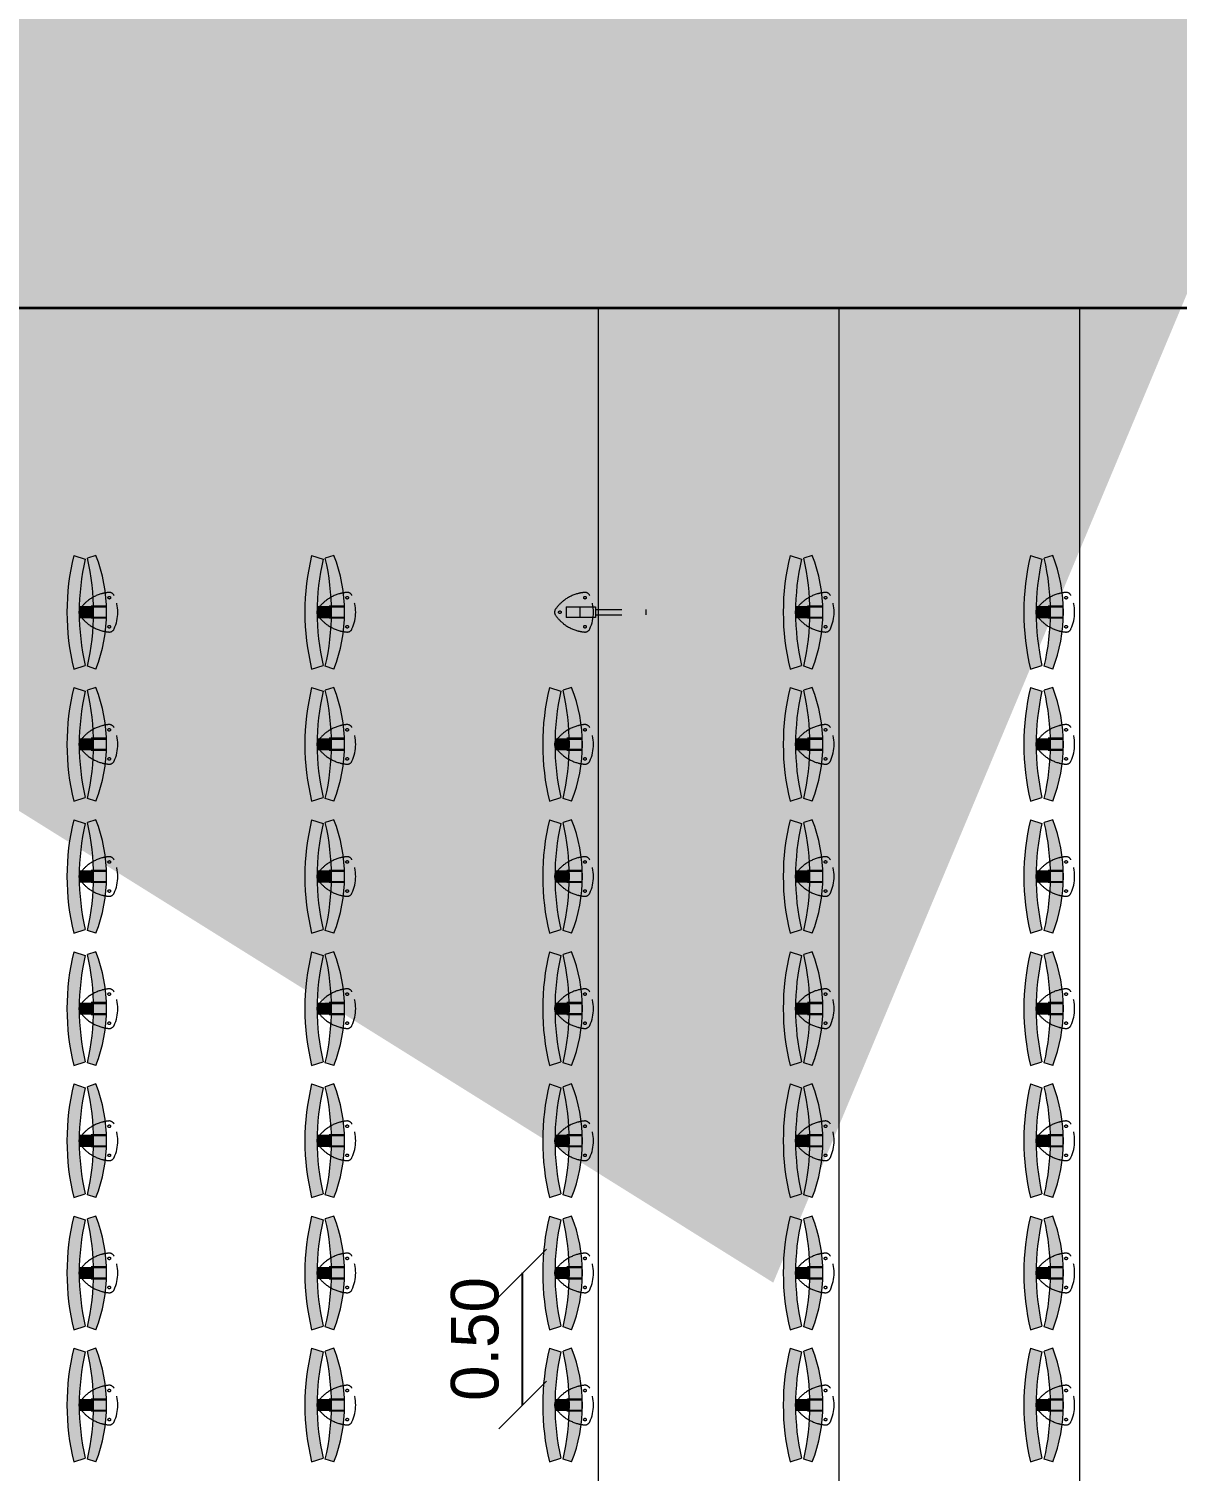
# Model space of a CAD drawing. Header units: millimetres. Extents: x 27226 to 29883, y -11902 to -11358.
# Drawn here: x 27258.1 to 27262.44, y -11886.66 to -11881.2 of the extents above; entities that cross this region are included whole.
import ezdxf

# ---------------------------------------------------------------- set-up
doc = ezdxf.new("R2010")
doc.units = ezdxf.units.MM
doc.header["$MEASUREMENT"] = 0
doc.linetypes.add('FANTOME', pattern=[2.5, 1.25, -0.25, 0.25, -0.25, 0.25, -0.25])
doc.layers.add('APPLAT-GRIS', color=251, linetype='Continuous')
doc.layers.add('attribut', color=7, linetype='Continuous')
for name, color, linetype, lineweight in [('Ar0-Cote', 1, 'Continuous', 5), ('Ar2-Maçon', 7, 'Continuous', 35), ('CO', 5, 'Continuous', 15), ('EPOXY_2D', 253, 'Continuous', 15), ('GARNITURE_2D', 5, 'Continuous', 15), ('GRADIN', 82, 'Continuous', 15), ('MOBILIER', 1, 'Continuous', 15), ('platine', 1, 'FANTOME', 15), ('REVETEMENT_2D', 5, 'Continuous', 15), ('TF', 11, 'FANTOME', 15), ('TR', 250, 'Continuous', 15)]:
    doc.layers.add(name, color=color, linetype=linetype, lineweight=lineweight)
doc.styles.add('CALIBRI', font='calibri.ttf')
doc.styles.add('ROMANS', font='romans.shx')
doc.styles.add('ROMANS8', font='ROMANS.SHX', dxfattribs={"oblique": 20})
doc.dimstyles.new('100E', dxfattribs={"dimtxt": 0.18, "dimasz": 0.18, "dimexe": 0.18, "dimexo": 0.0625, "dimgap": 0.09, "dimtad": 1, "dimzin": 0, "dimdsep": 46, "dimtxsty": 'Standard', "dimblk1": 'OBLIQUE', "dimblk2": 'OBLIQUE', "dimsah": 1, "dimcen": 0, "dimse1": 1, "dimse2": 1, "dimclrt": 256, "dimadec": 0, "dimazin": 0, "dimtfac": 1, "dimtofl": 0, "dimtmove": 0, "dimatfit": 3, "dimldrblk": 'OBLIQUE', "dimfxl": 1, "dimtolj": 1, "dimtzin": 0, "dimarcsym": 0})
doc.dimstyles.get("Standard").update_dxf_attribs({"dimscale": 50, "dimtxt": 2.5, "dimasz": 2.5, "dimexe": 0.18, "dimexo": 0.0625, "dimgap": 0.8, "dimtad": 1, "dimdsep": 46, "dimtxsty": 'CALIBRI', "dimblk": 'ARCHTICK', "dimcen": 0.09, "dimadec": 0, "dimazin": 0, "dimtfac": 1, "dimtdec": 4, "dimtofl": 0, "dimtmove": 0, "dimatfit": 3, "dimfxl": 1, "dimtolj": 1, "dimarcsym": 0})

# ---------------------------------------------------------------- blocks, each defined once
blk = doc.blocks.new('si320_n')
at = {"layer": 'EPOXY_2D'}
blk.add_hatch(color=256, dxfattribs=at).paths.add_polyline_path([(-23.00000000000208, -103.9861347586429, 0.01277986470759154), (22.99999999999792, -103.9861347586429), (23.00000000000156, -50.14318061753326, 0.01257029195711425), (-23.00000000000208, -50.14318061753326)])
at = {"layer": 'REVETEMENT_2D'}
h = blk.add_hatch(color=256, dxfattribs=at)
h.paths.add_polyline_path([(-215, -40.50717782337435), (-204.528651059701, -72.82684378749892, -0.1151332296870327), (204.5286510597013, -72.82684378749835), (215.0000000000007, -40.50717782337355, 0.1882495985709706)])
h.paths.add_polyline_path([(215.0000000000015, -124.4928221766264), (201.021973395794, -81.34984668595396, -0.1112065527378494), (-201.0219733957955, -81.34984668595294), (-215.000000000002, -124.4928221766258, 0.1191543824448085)])
at = {"layer": 'GARNITURE_2D'}
for p, q in [((-215.0000000000107, -40.47366369273038), (-204.5286510597032, -72.79332965688118)), ((215.0000000000002, -40.47366369275602), (204.5286510596999, -72.79332965688315)), ((-215.0000000000035, -124.4593080460112), (-201.0219733957964, -81.31633255533634)), ((215.0000000000002, -124.4593080460114), (201.0219733957931, -81.31633255534013))]:
    blk.add_line(p, q, dxfattribs=at)
for centre, radius, start, end in [((-3.552713678800501e-14, -591.2871863546911), 591.2871863546911, 68.67772033786314, 111.3222796621376), ((-1.49213974509621e-13, -949.2452854968483), 900, 76.86453969992839, 103.1354603000716), ((4.760636329592671e-13, 811.3287067587557), 915, 257.3088131922446, 282.6911868077553), ((4.760636329592671e-13, 764.922499728355), 915, 256.4099877822185, 283.5900122177815)]:
    blk.add_arc(centre, radius, start, end, dxfattribs=at)
at = {"layer": 'platine'}
for p, q in [((-20.00000000000023, -1.918143803219209), (19.99999999999977, -1.918143803219209)), ((-20.00000000000023, -10.00340692833379), (-20.00000000000023, -1.918143803219209)), ((-20.00000000000026, -62.06465768808812), (-20.00000000000023, -10.00340692833379)), ((19.99999999999977, -1.918143803219209), (19.99999999999977, -10.00340692833379)), ((19.99999999999977, -10.00340692833379), (19.99999999999974, -62.06465768808812)), ((-20.00000000000026, -62.06465768808812), (19.99999999999974, -62.06465768808812))]:
    blk.add_line(p, q, dxfattribs=at)
for centre in [(-55.00000000000023, 10.00000000000006), (54.99999999999977, 9.999999999999943), (-2.771116669464391e-13, -85)]:
    blk.add_circle(centre, 5, dxfattribs=at)
for centre, radius, start, end in [((-55.00000000000023, 10.00000000000006), 20, 115.0289994876136, 185.0949024204746), ((74.48636614601106, 21.54473829505872), 150, 185.094902420475, 195.2977260314225), ((-2.913225216616411e-13, -107.7921898938985), 150, 64.9710005123864, 115.0289994876136), ((54.99999999999977, 9.999999999999943), 20, 354.9050975795249, 64.9710005123864), ((-74.4863661460115, 21.54473829505881), 150, 344.7022739685775, 354.9050975795249), ((74.48636614601106, 21.54473829505872), 150, 195.2977260314225, 218.0948341685213), ((-74.4863661460115, 21.54473829505881), 150, 321.9051658314787, 344.7022739685775), ((74.48636614601106, 21.54473829505872), 150, 218.0948341685213, 235.0422632232521), ((-2.771116669464391e-13, -85), 20, 235.0422632232521, 304.9577367767478), ((-74.4863661460115, 21.54473829505881), 150, 304.9577367767479, 321.9051658314787)]:
    blk.add_arc(centre, radius, start, end, dxfattribs=at)
at = {"layer": 'TR'}
for p, q in [((-22.99999999999967, -4.489906691863325), (-22.99999999999969, -58.33046778042169)), ((23.00000000000397, -4.485130454432692), (23.00000000000031, -58.33046778042171))]:
    blk.add_line(p, q, dxfattribs=at)
at = {"layer": 'attribut', "style": 'ROMANS', "flags": 1}
for tag, p in [('TYPE', (-323.1593382093091, -165.2681958195178)), ('ORDRE', (-323.1593382093091, -448.6015291528518))]:
    blk.add_attdef(tag, p, '', height=175, dxfattribs=at)
blk = doc.blocks.new('_ARCHTICK')
at = {"color": 0, "linetype": 'ByBlock', "const_width": 0.15}
blk.add_lwpolyline([(-0.5, -0.5), (0.5, 0.5)], dxfattribs=at)
blk = doc.blocks.new('S320SPS')
at = {"layer": 'TF'}
for p, q in [((24.00000000000364, 20), (24.00000000000364, -20)), ((24.00000000000364, 20), (66.96952306919411, 20)), ((66.96952306919411, 20), (134.9086292099273, 20)), ((75.05478619430869, 20), (75.05478619430869, -20)), ((134.9086292099273, 20), (134.9086292099273, -20)), ((134.9086292099237, 10), (325.4885500695855, 10)), ((325.4885500695855, 10), (325.4885500695855, -10)), ((66.96952306919411, -20), (24.00000000000364, -20)), ((134.9086292099273, -20), (66.96952306919411, -20)), ((134.9086292099237, -10), (325.4885500695855, -10))]:
    blk.add_line(p, q, dxfattribs=at)
for centre in [(95, 55), (0, 0), (95, -55)]:
    blk.add_circle(centre, 5, dxfattribs=at)
for centre, radius, start, end in [((106.5447382950588, -74.48636614601128), 150, 105.2977260314222, 128.0948341685211), ((106.5447382950588, -74.48636614601128), 150, 95.0949024204752, 105.2977260314222), ((95, 55), 20, 25.02899948761173, 95.094902420475), ((-22.79218989389847, 0), 150, 334.9710005123883, 25.02899948761173), ((0, 0), 20, 145.0422632232496, 214.9577367767502), ((106.5447382950588, -74.48636614601128), 150, 128.0948341685211, 145.0422632232497), ((106.5447382950588, 74.48636614601128), 150, 214.9577367767502, 231.9051658314789), ((106.5447382950588, 74.48636614601128), 150, 231.9051658314789, 254.7022739685777), ((106.5447382950588, 74.48636614601128), 150, 254.7022739685777, 264.9050975795249), ((95, -55), 20, 264.9050975795249, 334.9710005123883)]:
    blk.add_arc(centre, radius, start, end, dxfattribs=at)
at = {"style": 'ROMANS8', "oblique": 20, "flags": 3}
for tag, p in [('ORDRE', (-941.7323028011306, -108.3333333333376)), ('TYPE', (-941.7323028011306, -391.6666666666733))]:
    blk.add_attdef(tag, p, '', height=175, rotation=359.9999999999997, dxfattribs=at)
blk = doc.blocks.new('_OBLIQUE')
at = {"color": 0, "linetype": 'ByBlock'}
blk.add_line((-0.5, -0.5), (0.5, 0.5), dxfattribs=at)
blk = doc.blocks.new('*D44')
at = {"layer": 'Ar0-Cote', "color": 0, "lineweight": -2, "transparency": 16777216}
blk.add_line((27259.96574976842, -11886.40501438721), (27259.96574976842, -11885.90501438721), dxfattribs=at)
at = {"layer": 'Defpoints', "color": 0, "transparency": 16777216}
for p in [(27259.96574976842, -11885.90501438721), (27260.04178521302, -11885.90501438721), (27260.04178521302, -11886.40501438721)]:
    blk.add_point(p, dxfattribs=at)
at = {"layer": 'Ar0-Cote', "color": 0, "lineweight": -2, "transparency": 16777216, "xscale": 0.18, "yscale": 0.18, "zscale": 0.18, "rotation": 180}
blk.add_blockref('_OBLIQUE', (27259.96574976842, -11885.90501438721), dxfattribs=at)
at = {"layer": 'Ar0-Cote', "color": 0, "lineweight": -2, "transparency": 16777216, "xscale": 0.18, "yscale": 0.18, "zscale": 0.18}
blk.add_blockref('_OBLIQUE', (27259.96574976842, -11886.40501438721), dxfattribs=at)
at = {"layer": 'Ar0-Cote', "transparency": 16777216, "insert": (27259.78574976842, -11886.15501438721), "char_height": 0.18, "attachment_point": 5, "rotation": 90}
blk.add_mtext('\\A1;0.50', dxfattribs=at)

msp = doc.modelspace()

# ---------------------------------------------------------------- hatches: boundary and pattern name
at = {"layer": 'APPLAT-GRIS'}
msp.add_hatch(color=256, dxfattribs=at).paths.add_polyline_path([(27259.60186271302, -11883.3850143869, 1), (27259.781862713, -11883.38501438685, 1)])

# ---------------------------------------------------------------- linework, layer by layer
for points in [[(27262.3818627136, -11882.25501438727), (27262.3818627136, -11882.08501438719), (27262.44186271358, -11882.25501438727)], [(27262.44186271358, -11882.25501438727), (27262.3818627136, -11882.08501438719), (27262.44186271358, -11882.08501438708)], [(27257.74186271356, -11882.25501438734), (27257.74186271356, -11882.15501438725), (27262.3818627136, -11882.25501438727)], [(27262.3818627136, -11882.25501438727), (27257.74186271356, -11882.15501438725), (27262.3818627136, -11882.15501438718)]]:
    msp.add_solid(points, dxfattribs=at)
at = {"layer": 'Ar2-Maçon'}
msp.add_line((27267.52186271335, -11882.25501438719), (27254.7318627135, -11882.25501438738), dxfattribs=at)
at = {"layer": 'GRADIN'}
for p, q in [((27260.25186271329, -11882.25501438721), (27260.25186271329, -11893.28501438692)), ((27261.16186271329, -11882.25501438721), (27261.16186271329, -11893.28501438692)), ((27262.07186271329, -11882.25501438721), (27262.07186271329, -11893.28501438692))]:
    msp.add_line(p, q, dxfattribs=at)

# ---------------------------------------------------------------- block references
at = {"layer": 'Ar2-Maçon', "xscale": 0.001, "yscale": 0.001, "zscale": 0.001}
msp.add_blockref('S320SPS', (27260.10686271329, -11883.40501438721), dxfattribs=at)
at = {"layer": 'MOBILIER', "xscale": 0.001, "yscale": 0.001, "zscale": 0.001, "rotation": 270}
for p in [(27258.39232618435, -11883.40501438721), (27259.29232618435, -11883.40501438721), (27261.10186271329, -11883.40501438721), (27262.01186271329, -11883.40501438721), (27258.39232618435, -11883.90501438721), (27259.29232618435, -11883.90501438721), (27260.19186271329, -11883.90501438721), (27261.10186271329, -11883.90501438721), (27262.01186271329, -11883.90501438721), (27258.39232618435, -11884.40501438721), (27259.29232618435, -11884.40501438721), (27260.19186271329, -11884.40501438721), (27261.10186271329, -11884.40501438721), (27262.01186271329, -11884.40501438721), (27258.39232618435, -11884.90501438721), (27259.29232618435, -11884.90501438721), (27260.19186271329, -11884.90501438721), (27261.10186271329, -11884.90501438721), (27262.01186271329, -11884.90501438721), (27258.39232618435, -11885.40501438721), (27259.29232618435, -11885.40501438721), (27260.19186271329, -11885.40501438721), (27261.10186271329, -11885.40501438721), (27262.01186271329, -11885.40501438721), (27258.39232618435, -11885.90501438721), (27259.29232618435, -11885.90501438721), (27260.19186271329, -11885.90501438721), (27261.10186271329, -11885.90501438721), (27262.01186271329, -11885.90501438721), (27258.39232618435, -11886.40501438721), (27259.29232618435, -11886.40501438721), (27260.19186271329, -11886.40501438721), (27261.10186271329, -11886.40501438721), (27262.01186271329, -11886.40501438721)]:
    msp.add_blockref('si320_n', p, dxfattribs=at)

# ---------------------------------------------------------------- dimensions: what is measured, and where the dimension line sits
at = {"layer": 'Ar0-Cote'}
dim = msp.add_linear_dim(base=(27259.96574976842, -11885.90501438721), p1=(27260.04178521302, -11886.40501438721), p2=(27260.04178521302, -11885.90501438721), angle=90, dimstyle='100E', dxfattribs=at)
dim.commit()
dim.dimension.update_dxf_attribs({"geometry": '*D44', "text_midpoint": (27259.96574976842, -11886.15501438721), "dimtype": 160})

# ---------------------------------------------------------------- leaders
at = {"layer": 'CO'}
msp.add_leader([(27239.43583082494, -11872.50387700301), (27239.50326333633, -11872.53207957306), (27239.77323538022, -11872.53207957306)], dimstyle='Standard', override={"dimscale": 10, "dimgap": 0.8, "dimtad": 0}, dxfattribs=at)

doc.saveas('drawing.dxf')
